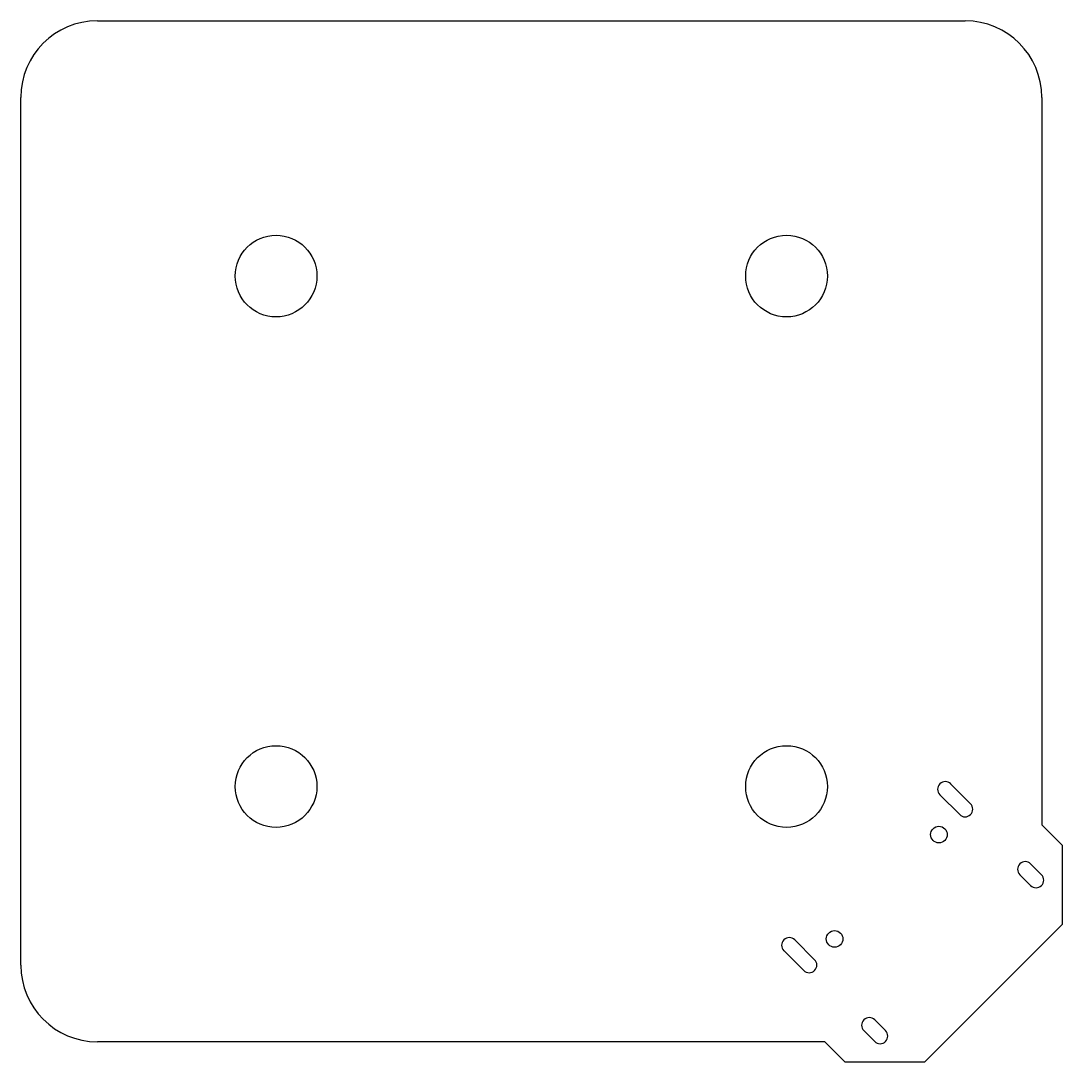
# Model space of a CAD drawing. Header units: inches. Extents: x 5.12 to 6.72, y -4.76 to -3.15.
import ezdxf

# ---------------------------------------------------------------- set-up
doc = ezdxf.new("R2010")
doc.units = ezdxf.units.IN
doc.header["$MEASUREMENT"] = 0
doc.layers.add('Edge.Cuts', color=254, linetype='CONTINUOUS', true_color=0xd0d2cd)

msp = doc.modelspace()

# ---------------------------------------------------------------- linework, layer by layer
at = {"layer": 'Edge.Cuts', "linetype": 'CONTINUOUS'}
for p, q in [((5.2362, -3.1496), (6.5748, -3.1496)), ((5.1181, -4.6063), (5.1181, -3.2677)), ((6.6929, -3.2677), (6.6929, -4.3898)), ((6.5831, -4.3573), (6.5524, -4.3267)), ((6.5357, -4.3434), (6.5663, -4.374)), ((6.6929, -4.3898), (6.7244, -4.4213)), ((6.7244, -4.4213), (6.7244, -4.5433)), ((6.6925, -4.4667), (6.6758, -4.45)), ((6.6591, -4.4667), (6.6758, -4.4834)), ((6.7244, -4.5433), (6.5118, -4.7559)), ((6.3425, -4.5978), (6.3119, -4.5672)), ((6.2952, -4.5839), (6.3258, -4.6145)), ((6.4519, -4.7073), (6.4352, -4.6905)), ((6.4185, -4.7073), (6.4352, -4.724)), ((6.3583, -4.7244), (5.2362, -4.7244)), ((6.3898, -4.7559), (6.3583, -4.7244)), ((6.5118, -4.7559), (6.3898, -4.7559))]:
    msp.add_line(p, q, dxfattribs=at)
at = {"layer": 'Edge.Cuts'}
for centre, radius in [((5.5118, -3.5433), 0.063), ((6.2992, -3.5433), 0.063), ((5.5118, -4.3307), 0.063), ((6.2992, -4.3307), 0.063), ((6.5343, -4.4049), 0.0128), ((6.3734, -4.5658), 0.0128)]:
    msp.add_circle(centre, radius, dxfattribs=at)
for centre, radius, start, end in [((5.2362, -3.2677), 0.1181, 90, 180), ((6.5748, -3.2677), 0.1181, 0, 90), ((6.5441, -4.335), 0.0118, 45, 225), ((6.5747, -4.3657), 0.0118, -135, 45), ((6.6674, -4.4584), 0.0118, 45, 225), ((6.6841, -4.4751), 0.0118, -135, 45), ((6.3035, -4.5756), 0.0118, 45, 225), ((5.2362, -4.6063), 0.1181, -180, -90), ((6.3342, -4.6062), 0.0118, -135, 45), ((6.4269, -4.6989), 0.0118, 45, 225), ((6.4436, -4.7156), 0.0118, -135, 45)]:
    msp.add_arc(centre, radius, start, end, dxfattribs=at)

doc.saveas('drawing.dxf')
